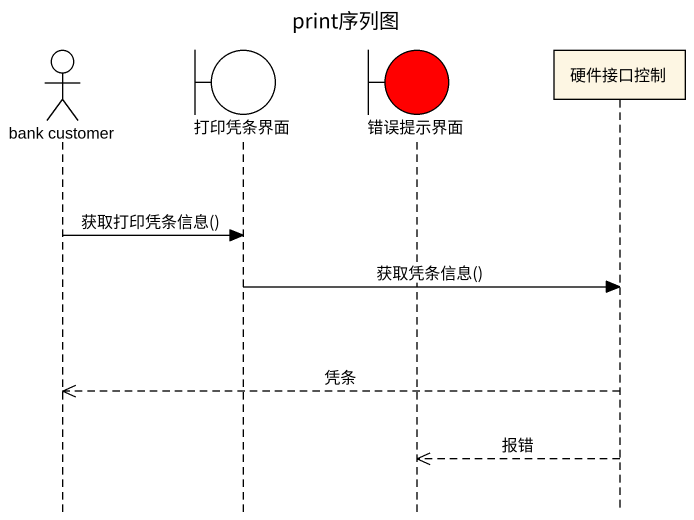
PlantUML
@startuml
title print序列图
hide footbox
actor "bank customer" as bank_customer
boundary 打印凭条界面
boundary 错误提示界面 #FF0000
participant 硬件接口控制

bank_customer -> 打印凭条界面 : 获取打印凭条信息()
打印凭条界面 -> 硬件接口控制 : 获取凭条信息()
硬件接口控制 -->> bank_customer : 凭条
硬件接口控制 -->> 错误提示界面 : 报错
@enduml
